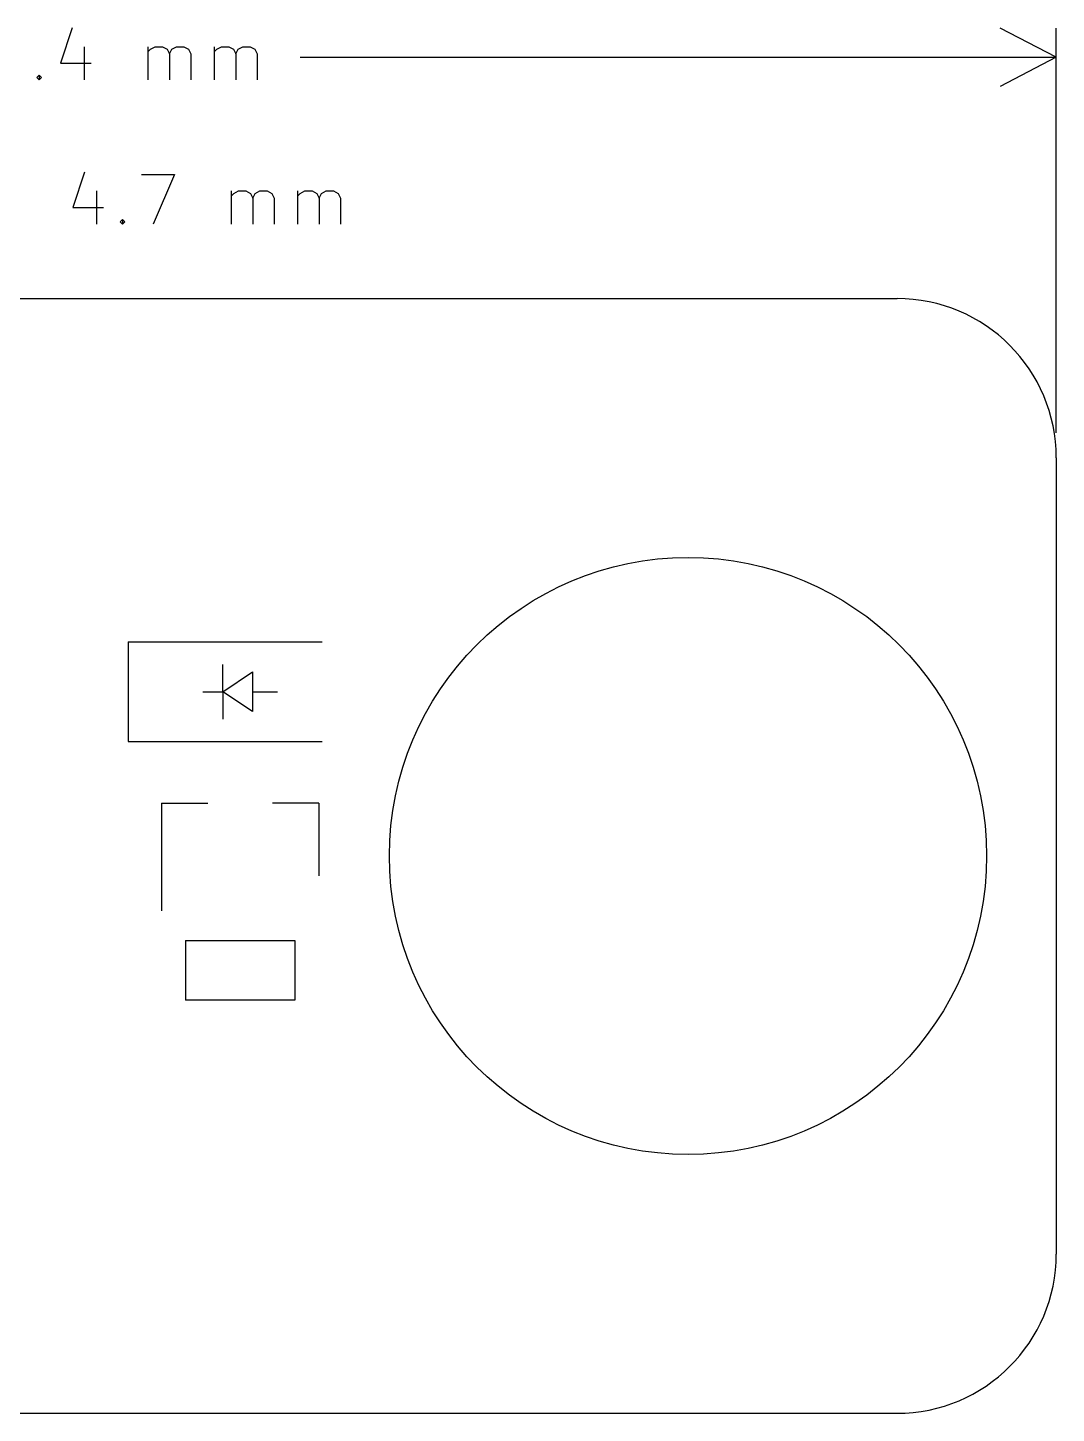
# Model space of a CAD drawing. Extents: x 104.1 to 148.4, y -92 to -61.6.
# Drawn here: x 127.73 to 148.4, y -89.4 to -61.56 of the extents above; entities that cross this region are included whole.
import ezdxf

# ---------------------------------------------------------------- set-up
doc = ezdxf.new("R2010")
doc.units = 0
doc.layers.add('BLACK', color=7, linetype='CONTINUOUS')

msp = doc.modelspace()

# ---------------------------------------------------------------- linework, layer by layer
at = {"layer": 'BLACK', "linetype": 'CONTINUOUS'}
for p, q in [((128.628571, -61.5572), (128.390476, -62.271485)), ((148.4, -62.15), (147.273496, -61.563579)), ((148.4, -69.7), (148.4, -61.56358)), ((128.866666, -61.938152), (128.866666, -62.604819)), ((130.152381, -62.604819), (130.152381, -61.938152)), ((130.152381, -62.03339), (130.2, -61.985771)), ((130.2, -61.985771), (130.295238, -61.938152)), ((130.295238, -61.938152), (130.438095, -61.938152)), ((130.438095, -61.938152), (130.533333, -61.985771)), ((130.533333, -61.985771), (130.580952, -62.081009)), ((130.580952, -62.081009), (130.628571, -61.985771)), ((130.580952, -62.081009), (130.580952, -62.604819)), ((130.628571, -61.985771), (130.723809, -61.938152)), ((130.723809, -61.938152), (130.866666, -61.938152)), ((130.866666, -61.938152), (130.961905, -61.985771)), ((130.961905, -61.985771), (131.009524, -62.081009)), ((131.009524, -62.081009), (131.009524, -62.604819)), ((131.485714, -62.604819), (131.485714, -61.938152)), ((131.485714, -62.03339), (131.533333, -61.985771)), ((131.533333, -61.985771), (131.628571, -61.938152)), ((131.628571, -61.938152), (131.771428, -61.938152)), ((131.771428, -61.938152), (131.866666, -61.985771)), ((131.866666, -61.985771), (131.914285, -62.081009)), ((131.914285, -62.081009), (131.961904, -61.985771)), ((131.914285, -62.081009), (131.914285, -62.604819)), ((131.961904, -61.985771), (132.057142, -61.938152)), ((132.057142, -61.938152), (132.199999, -61.938152)), ((132.199999, -61.938152), (132.295238, -61.985771)), ((132.295238, -61.985771), (132.342857, -62.081009)), ((132.342857, -62.081009), (132.342857, -62.604819)), ((128.390476, -62.271485), (129.009523, -62.271485)), ((133.205952, -62.15), (148.4, -62.15)), ((148.4, -62.15), (147.273496, -62.736421)), ((127.914286, -62.5572), (127.961905, -62.50958)), ((127.961905, -62.604819), (127.914286, -62.5572)), ((127.961905, -62.50958), (128.009524, -62.5572)), ((127.961905, -62.50958), (127.961905, -62.604819)), ((128.009524, -62.5572), (127.961905, -62.604819)), ((128.87381, -64.4572), (128.635715, -65.171485)), ((130.016667, -64.504819), (130.683333, -64.504819)), ((130.683333, -64.504819), (130.254762, -65.504819)), ((129.111905, -64.838152), (129.111905, -65.504819)), ((131.826191, -65.504819), (131.826191, -64.838152)), ((131.87381, -64.885771), (131.969048, -64.838152)), ((131.969048, -64.838152), (132.111905, -64.838152)), ((132.111905, -64.838152), (132.207143, -64.885771)), ((132.302381, -64.885771), (132.397619, -64.838152)), ((132.397619, -64.838152), (132.540476, -64.838152)), ((132.540476, -64.838152), (132.635715, -64.885771)), ((133.159524, -65.504819), (133.159524, -64.838152)), ((133.207143, -64.885771), (133.302381, -64.838152)), ((133.302381, -64.838152), (133.445238, -64.838152)), ((133.445238, -64.838152), (133.540476, -64.885771)), ((133.635714, -64.885771), (133.730952, -64.838152)), ((133.730952, -64.838152), (133.873809, -64.838152)), ((133.873809, -64.838152), (133.969048, -64.885771)), ((131.826191, -64.93339), (131.87381, -64.885771)), ((132.207143, -64.885771), (132.254762, -64.981009)), ((132.254762, -64.981009), (132.302381, -64.885771)), ((132.254762, -64.981009), (132.254762, -65.504819)), ((132.635715, -64.885771), (132.683334, -64.981009)), ((132.683334, -64.981009), (132.683334, -65.504819)), ((133.159524, -64.93339), (133.207143, -64.885771)), ((133.540476, -64.885771), (133.588095, -64.981009)), ((133.588095, -64.981009), (133.635714, -64.885771)), ((133.588095, -64.981009), (133.588095, -65.504819)), ((133.969048, -64.885771), (134.016667, -64.981009)), ((134.016667, -64.981009), (134.016667, -65.504819)), ((128.635715, -65.171485), (129.254762, -65.171485)), ((129.588096, -65.4572), (129.635715, -65.40958)), ((129.635715, -65.40958), (129.683334, -65.4572)), ((129.635715, -65.40958), (129.635715, -65.504819)), ((129.635715, -65.504819), (129.588096, -65.4572)), ((129.683334, -65.4572), (129.635715, -65.504819)), ((113.2, -67), (145.2, -67)), ((148.4, -70.2), (148.4, -86.2)), ((129.75, -73.9), (129.75, -75.9)), ((129.75, -73.9), (133.65, -73.9)), ((131.65, -74.9), (131.65, -74.35)), ((131.65, -74.9), (132.25, -74.5)), ((132.25, -74.5), (132.25, -75.3)), ((131.25, -74.9), (131.65, -74.9)), ((131.65, -74.9), (131.65, -75.45)), ((132.25, -75.3), (131.65, -74.9)), ((132.25, -74.9), (132.75, -74.9)), ((129.75, -75.9), (133.65, -75.9)), ((130.42, -77.14), (130.42, -79.3)), ((130.42, -77.14), (131.35, -77.14)), ((133.58, -77.14), (132.65, -77.14)), ((133.58, -77.14), (133.58, -78.6)), ((130.9, -79.9), (130.9, -81.1)), ((130.9, -79.9), (133.1, -79.9)), ((133.1, -79.9), (133.1, -81.1)), ((133.1, -81.1), (130.9, -81.1)), ((113.2, -89.4), (145.2, -89.4))]:
    msp.add_line(p, q, dxfattribs=at)
at = {"layer": 'BLACK'}
msp.add_circle((141, -78.2), 6, dxfattribs=at)
for centre, start, end in [((145.2, -70.2), 0, 90), ((145.2, -86.2), -90, 0)]:
    msp.add_arc(centre, 3.2, start, end, dxfattribs=at)

doc.saveas('drawing.dxf')
